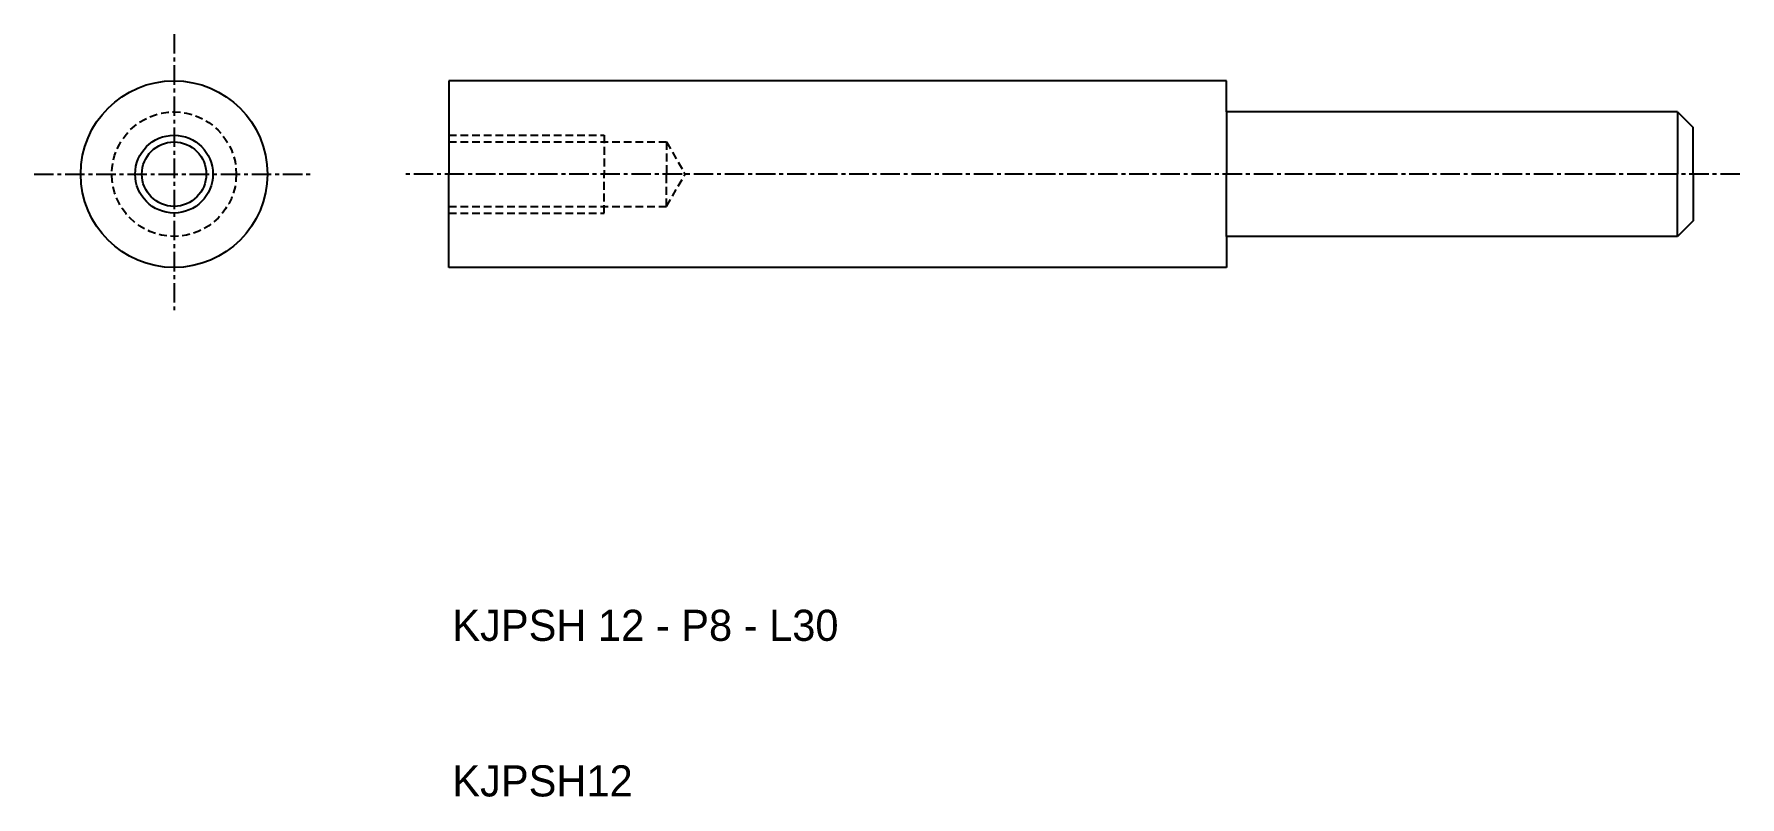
# Model space of a CAD drawing. Extents: x -27 to 83, y 10 to 59.
import ezdxf

# ---------------------------------------------------------------- set-up
doc = ezdxf.new("R2010")
doc.units = 0
doc.linetypes.add('CENTER', pattern=[2, 1.25, -0.25, 0.25, -0.25])
doc.linetypes.add('DASHED', pattern=[0.75, 0.5, -0.25])
doc.layers.get('0').update_dxf_attribs({"linetype": 'CONTINUOUS'})
doc.layers.add('CENTER', color=1, linetype='CENTER')

msp = doc.modelspace()

# ---------------------------------------------------------------- linework, layer by layer
at = {"color": 7, "linetype": 'CONTINUOUS'}
for p, q in [((50, 56), (0, 56)), ((0, 56), (0, 50)), ((50, 54), (50, 56)), ((79, 54), (50, 54)), ((50, 54), (50, 50)), ((79, 54), (79, 50)), ((79, 54), (80, 53)), ((80, 50), (80, 53)), ((0, 44), (0, 50)), ((50, 46), (50, 50)), ((79, 46), (79, 50)), ((80, 50), (80, 47)), ((80, 47), (79, 46)), ((79, 46), (50, 46)), ((50, 46), (50, 44)), ((50, 44), (0, 44))]:
    msp.add_line(p, q, dxfattribs=at)
at = {"color": 3, "linetype": 'DASHED'}
for p, q in [((0, 52.5), (10, 52.5)), ((0, 52.07), (14, 52.07)), ((10, 52.5), (10, 50)), ((14, 52.07), (15.19, 50)), ((14, 52.07), (14, 50)), ((10, 47.5), (10, 50)), ((14, 47.93), (14, 50)), ((14, 47.93), (15.19, 50)), ((0, 47.93), (14, 47.93)), ((0, 47.5), (10, 47.5))]:
    msp.add_line(p, q, dxfattribs=at)
at = {"color": 7, "linetype": 'CONTINUOUS'}
for radius in [6, 2.07]:
    msp.add_circle((-17.66, 50), radius, dxfattribs=at)
at = {"color": 3, "linetype": 'DASHED'}
msp.add_circle((-17.66, 50), 4, dxfattribs=at)
at = {"color": 3, "linetype": 'CONTINUOUS'}
msp.add_circle((-17.66, 50), 2.5, dxfattribs=at)
at = {"layer": 'CENTER', "color": 1, "linetype": 'CENTER'}
for p, q in [((-17.66, 59), (-17.66, 41)), ((-26.66, 50), (-8.66, 50)), ((83, 50), (-3, 50))]:
    msp.add_line(p, q, dxfattribs=at)

# ---------------------------------------------------------------- texts
at = {"color": 7, "linetype": 'CONTINUOUS'}
for s, p in [('KJPSH 12 - P8 - L30', (0.23, 20)), ('KJPSH12', (0.23, 10))]:
    msp.add_text(s, height=2, dxfattribs=at).set_placement(p)

doc.saveas('drawing.dxf')
